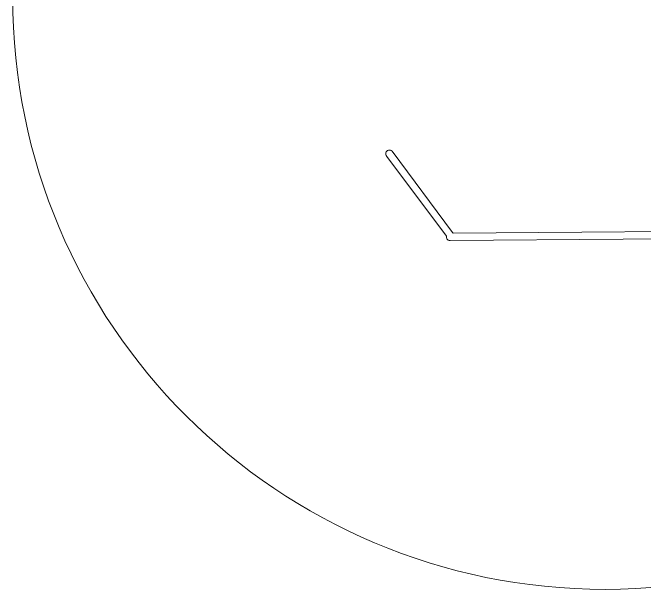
# Model space of a CAD drawing. Header units: millimetres. Extents: x -24.8 to 24.8, y -24.8 to 24.8.
# Drawn here: x -24.81 to 1.64, y -24.81 to -0.65 of the extents above; entities that cross this region are included whole.
import ezdxf

# ---------------------------------------------------------------- set-up
doc = ezdxf.new("R2010")
doc.units = ezdxf.units.MM
doc.header["$MEASUREMENT"] = 0
doc.layers.add('bottom welded +LPKF', color=7, linetype='Continuous')

msp = doc.modelspace()

# ---------------------------------------------------------------- linework, layer by layer
at = {"layer": 'bottom welded +LPKF', "lineweight": 9}
msp.add_open_spline([(24.8079, 0), (24.8079, 13.701), (13.7011, 24.8079), (0, 24.8079), (0, 24.8079), (-13.701, 24.8079), (-24.8079, 13.7011), (-24.8079, 0.0001), (-24.8079, 0.0001), (-24.8079, -13.701), (-13.7011, -24.8078), (-0.0001, -24.8079), (-0.0001, -24.8079), (13.7009, -24.8079), (24.8078, -13.7012), (24.8079, -0.0001), (24.8079, -0.0001), (24.8079, -0.0001), (24.8079, 0)], degree=3, knots=[0, 0, 0, 0, 0.2, 0.2, 0.2, 0.2, 0.4, 0.4, 0.4, 0.4, 0.6, 0.6, 0.6, 0.6, 1, 1, 1, 1.0001, 1.0001, 1.0001, 1.0001], dxfattribs=at)
at = {"layer": 'bottom welded +LPKF', "color": 132, "lineweight": 9}
msp.add_open_spline([(-6.3895, -9.8603), (-6.3895, -9.8603), (-8.9238, -6.455), (-8.9238, -6.455), (-8.9238, -6.455), (-8.9623, -6.4165), (-9.0185, -6.4014), (-9.0711, -6.4155), (-9.0711, -6.4155), (-9.1237, -6.4295), (-9.1649, -6.4707), (-9.1789, -6.5233), (-9.1789, -6.5233), (-9.193, -6.5759), (-9.1779, -6.6321), (-9.1394, -6.6706), (-9.1394, -6.6706), (-9.1394, -6.6706), (-6.6472, -10.0194), (-6.6472, -10.0194), (-6.6472, -10.0194), (-6.6537, -10.0545), (-6.6477, -10.0914), (-6.6293, -10.1233), (-6.6293, -10.1233), (-6.6021, -10.1705), (-6.5517, -10.1995), (-6.4973, -10.1995), (-6.4973, -10.1995), (-6.4973, -10.1995), (8, -10.0802), (8, -10.0802), (8, -10.0802), (8.0544, -10.0802), (8.1048, -10.0512), (8.132, -10.004), (8.132, -10.004), (8.1592, -9.9568), (8.1592, -9.8988), (8.132, -9.8516), (8.132, -9.8516), (8.1048, -9.8044), (8.0544, -9.7754), (8, -9.7754), (8, -9.7754), (8, -9.7754), (-6.3643, -9.8936), (-6.3643, -9.8936), (-6.3643, -9.8936), (-6.371, -9.8816), (-6.3795, -9.8703), (-6.3895, -9.8603)], degree=3, knots=[0, 0, 0, 0, 0.0714286, 0.0714286, 0.0714286, 0.0714286, 0.1428571, 0.1428571, 0.1428571, 0.1428571, 0.2142857, 0.2142857, 0.2142857, 0.2142857, 0.2857143, 0.2857143, 0.2857143, 0.2857143, 0.3571429, 0.3571429, 0.3571429, 0.3571429, 0.4285714, 0.4285714, 0.4285714, 0.4285714, 0.5, 0.5, 0.5, 0.5, 0.5714286, 0.5714286, 0.5714286, 0.5714286, 0.6428571, 0.6428571, 0.6428571, 0.6428571, 0.7142857, 0.7142857, 0.7142857, 0.7142857, 0.7857143, 0.7857143, 0.7857143, 0.7857143, 0.8571429, 0.8571429, 0.8571429, 0.8571429, 1, 1, 1, 1], dxfattribs=at)

doc.saveas('drawing.dxf')
